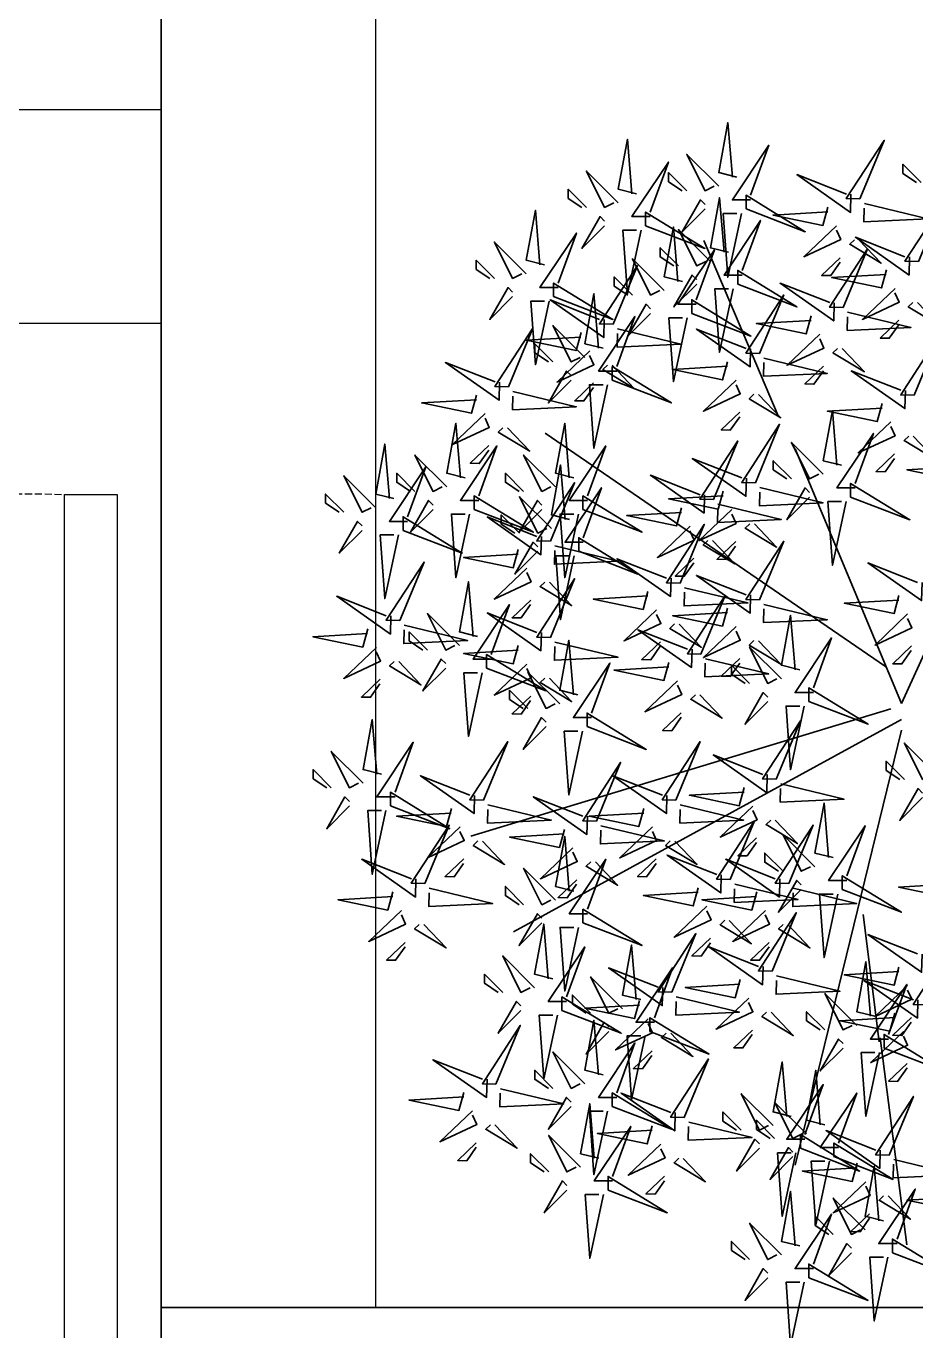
# Model space of a CAD drawing. Header units: inches. Extents: x -98933 to 1585249, y -3352739 to 192771.
# Drawn here: x 21520.3 to 21561.8, y 48539.6 to 48600.6 of the extents above; entities that cross this region are included whole.
import ezdxf

# ---------------------------------------------------------------- set-up
doc = ezdxf.new("R2010")
doc.units = ezdxf.units.IN
doc.header["$MEASUREMENT"] = 0
doc.linetypes.add('DASH', pattern=[0.35, 0.25, -0.1])
doc.layers.get('0').update_dxf_attribs({"lineweight": 0})
doc.layers.add('A site line', color=7, linetype='Continuous')
doc.layers.add('bp door', color=40, linetype='Continuous')
for name, color, linetype, lineweight in [('A WALL', 7, 'Continuous', 35), ('L-tree', 102, 'Continuous', 35), ('Layer1', 134, 'Continuous', 0)]:
    doc.layers.add(name, color=color, linetype=linetype, lineweight=lineweight)

# ---------------------------------------------------------------- blocks, each defined once
blk = doc.blocks.new('shrub3')
at = {"color": 32}
for p, q in [((-68.47, 143.52), (-106.19, 232.32)), ((-5.99, -2.5), (58.67, 140.12)), ((-14.08, 16.34), (-186.51, 134.74)), ((-5.99, -2.5), (-59.88, 126.66)), ((-11.38, -5.19), (-224.23, -69.78)), ((-5.99, -10.57), (-202.68, -118.21)), ((-5.99, -15.96), (-59.88, -236.62))]:
    blk.add_line(p, q, dxfattribs=at)
at = {"color": 98}
for p, q in [((-17.27, -174.02), (-25.36, -109.43)), ((-16.77, -172.03), (-3.3, -276.98))]:
    blk.add_line(p, q, dxfattribs=at)
at = {"color": 94}
for points in [[(-89.4, 264.53), (-98.64, 266.83), (-94.02, 292.2), (-91.71, 264.53)], [(-140.28, 256.06), (-149.52, 258.36), (-144.9, 283.73), (-142.59, 256.06)], [(-82.48, 253), (-91.71, 253), (-73.24, 280.67), (-82.48, 255.31)], [(-133.36, 244.53), (-142.59, 244.53), (-124.12, 272.2), (-133.36, 246.84)], [(-31.61, 255.88), (-31.84, 246.65), (-59.04, 265.8), (-33.91, 255.94)], [(-105.56, 248.39), (-117.11, 236.86), (-107.87, 253), (-105.56, 250.69)], [(-93.64, 226.42), (-102.88, 228.72), (-98.26, 254.08), (-95.95, 226.42)], [(-87.09, 246.08), (-94.02, 213.8), (-96.33, 246.08), (-89.4, 246.08)], [(-43.31, 249.24), (-45.84, 240.07), (-71.08, 245.32), (-43.37, 246.93)], [(-24.81, 251.09), (7.29, 243.36), (-25.04, 241.86), (-24.87, 248.78)], [(-156.44, 239.92), (-167.99, 228.39), (-158.75, 244.53), (-156.44, 242.22)], [(-116.96, 211.59), (-126.2, 213.9), (-121.58, 239.26), (-119.27, 211.59)], [(-86.72, 214.89), (-95.95, 214.89), (-77.48, 242.56), (-86.72, 217.19)], [(-180, 208.53), (-189.23, 208.53), (-170.76, 236.2), (-180, 210.84)], [(-137.97, 237.61), (-144.9, 205.33), (-147.21, 237.61), (-140.28, 237.61)], [(-27.58, 232.68), (-16.34, 220.86), (-32.24, 230.49), (-29.88, 232.74)], [(-1.93, 224.12), (-2.16, 214.89), (-29.36, 234.04), (-4.23, 224.17)], [(-110.04, 200.06), (-119.27, 200.06), (-100.8, 227.73), (-110.04, 202.37)], [(-109.8, 210.27), (-121.35, 198.75), (-112.11, 214.89), (-109.8, 212.58)], [(-13.63, 217.48), (-16.16, 208.31), (-41.4, 213.56), (-13.69, 215.17)], [(-157.24, 177.72), (-166.48, 180.02), (-161.86, 205.38), (-159.55, 177.72)], [(-91.33, 207.97), (-98.26, 175.69), (-100.57, 207.97), (-93.64, 207.97)], [(-40.09, 200.83), (-40.32, 191.59), (-67.52, 210.75), (-42.39, 200.88)], [(-156.69, 192.36), (-156.92, 183.12), (-184.12, 202.28), (-159, 192.41)], [(-133.12, 195.45), (-144.67, 183.92), (-135.43, 200.06), (-133.12, 197.76)], [(2.1, 200.92), (13.34, 189.09), (-2.56, 198.73), (-0.2, 200.98)], [(-150.32, 166.19), (-159.55, 166.19), (-141.08, 193.86), (-150.32, 168.49)], [(-114.65, 193.15), (-121.58, 160.87), (-123.89, 193.15), (-116.96, 193.15)], [(-51.79, 194.19), (-54.32, 185.02), (-79.56, 190.27), (-51.85, 191.88)], [(-33.29, 196.04), (-1.19, 188.31), (-33.52, 186.81), (-33.35, 193.73)], [(-149.89, 187.57), (-117.79, 179.84), (-150.12, 178.34), (-149.95, 185.26)], [(-82.49, 177.53), (-82.72, 168.3), (-109.92, 187.46), (-84.79, 177.59)], [(-75.69, 172.75), (-43.59, 165.01), (-75.92, 163.51), (-75.75, 170.44)], [(-36.06, 177.63), (-24.82, 165.8), (-40.72, 175.44), (-38.36, 177.69)], [(-152.66, 169.16), (-141.42, 157.33), (-157.33, 166.97), (-154.96, 169.22)], [(-94.19, 170.9), (-96.72, 161.73), (-121.96, 166.98), (-94.25, 168.59)], [(-4.05, 156.36), (-4.28, 147.13), (-31.48, 166.28), (-6.35, 156.42)], [(-78.46, 154.34), (-67.22, 142.51), (-83.13, 152.15), (-80.76, 154.4)], [(-36.4, 118.43), (-45.64, 120.73), (-41.02, 146.1), (-38.71, 118.43)], [(-15.75, 149.73), (-18.28, 140.55), (-43.52, 145.8), (-15.81, 147.42)], [(-29.48, 106.9), (-38.71, 106.9), (-20.24, 134.57), (-29.48, 109.2)], [(-0.02, 133.17), (11.22, 121.34), (-4.68, 130.97), (-2.32, 133.22)], [(-84.61, 111.9), (-84.84, 102.66), (-112.04, 121.82), (-86.91, 111.95)], [(24.53, 120.08), (22, 110.91), (-3.24, 116.16), (24.47, 117.77)], [(-105.81, 103.43), (-106.04, 94.19), (-133.24, 113.35), (-108.11, 103.48)], [(-77.81, 107.11), (-45.71, 99.37), (-78.04, 97.87), (-77.87, 104.8)], [(-52.56, 102.29), (-64.1, 90.76), (-54.87, 106.9), (-52.56, 104.59)], [(-96.31, 105.26), (-98.84, 96.09), (-124.08, 101.34), (-96.37, 102.95)], [(-34.09, 99.98), (-41.02, 67.7), (-43.33, 99.98), (-36.4, 99.98)], [(-117.51, 96.79), (-120.04, 87.62), (-145.28, 92.87), (-117.57, 94.48)], [(-99.01, 98.64), (-66.91, 90.91), (-99.24, 89.41), (-99.07, 96.33)], [(-80.58, 88.7), (-69.34, 76.87), (-85.25, 86.51), (-82.88, 88.76)], [(-101.78, 80.23), (-90.54, 68.4), (-106.45, 78.04), (-104.08, 80.29)], [(-122.77, 61.08), (-123, 51.85), (-150.2, 71), (-125.08, 61.14)], [(4.43, 58.96), (4.2, 49.73), (-23, 68.88), (2.13, 59.02)], [(-82.49, 52.61), (-82.72, 43.38), (-109.92, 62.53), (-84.79, 52.67)], [(-134.47, 54.44), (-137, 45.27), (-162.24, 50.52), (-134.53, 52.13)], [(-115.97, 56.29), (-83.87, 48.56), (-116.2, 47.06), (-116.03, 53.98)], [(-75.69, 47.82), (-43.59, 40.09), (-75.92, 38.59), (-75.75, 45.51)], [(-7.27, 52.33), (-9.8, 43.15), (-35.04, 48.4), (-7.33, 50.02)], [(-94.19, 45.97), (-96.72, 36.8), (-121.96, 42.05), (-94.25, 43.67)], [(-57.6, 14.68), (-66.84, 16.98), (-62.22, 42.34), (-59.91, 14.68)], [(-112.17, 25.08), (-112.4, 15.85), (-139.6, 35.01), (-114.47, 25.14)], [(-118.74, 37.88), (-107.5, 26.06), (-123.41, 35.69), (-121.04, 37.94)], [(-78.46, 29.41), (-67.22, 17.59), (-83.13, 27.22), (-80.76, 29.47)], [(-50.68, 3.15), (-59.91, 3.15), (-41.44, 30.82), (-50.68, 5.45)], [(-105.37, 20.29), (-73.27, 12.56), (-105.6, 11.06), (-105.43, 17.99)], [(-123.87, 18.45), (-126.4, 9.27), (-151.64, 14.52), (-123.93, 16.14)], [(-108.14, 1.89), (-96.9, -9.94), (-112.81, -0.3), (-110.44, 1.95)], [(-73.76, -1.46), (-85.3, -12.99), (-76.07, 3.15), (-73.76, 0.84)], [(-55.29, -3.77), (-62.22, -36.05), (-64.53, -3.77), (-57.6, -3.77)], [(-74.01, -38.44), (-74.24, -47.67), (-101.44, -28.52), (-76.31, -38.38)], [(-85.71, -45.07), (-88.24, -54.25), (-113.48, -49), (-85.77, -47.38)], [(-67.21, -43.23), (-35.11, -50.96), (-67.44, -52.46), (-67.27, -45.54)], [(4.68, -50.16), (-6.86, -61.69), (2.37, -45.55), (4.68, -47.86)], [(-40.64, -80.61), (-49.88, -78.3), (-45.26, -52.94), (-42.95, -80.61)], [(-118.09, -53.82), (-85.99, -61.55), (-118.32, -63.05), (-118.15, -56.12)], [(-69.98, -61.63), (-58.74, -73.46), (-74.65, -63.83), (-72.28, -61.58)], [(-33.72, -92.14), (-42.95, -92.14), (-24.48, -64.47), (-33.72, -89.83)], [(20.29, -91.66), (17.76, -100.83), (-7.48, -95.58), (20.23, -93.97)]]:
    blk.add_lwpolyline(points, dxfattribs=at)
at = {"color": 20}
for points in [[(-27.06, 253.45), (-14.78, 283.17), (-33.97, 253.63), (-27.06, 253.45)], [(-98.64, 259.92), (-114.8, 276.06), (-105.56, 257.61), (-100.94, 259.92)], [(-149.52, 251.45), (-165.68, 267.59), (-156.44, 249.14), (-151.83, 251.45)], [(-114.8, 257.61), (-124.03, 266.83), (-124.03, 262.22), (-117.11, 257.61)], [(3.92, 261.85), (-5.31, 271.07), (-5.31, 266.46), (1.62, 261.85)], [(-165.68, 249.14), (-174.91, 258.36), (-174.91, 253.75), (-167.99, 249.14)], [(-84.78, 248.39), (-54.77, 236.86), (-84.78, 255.31), (-84.78, 248.39)], [(-135.66, 239.92), (-105.65, 228.39), (-135.66, 246.84), (-135.66, 239.92)], [(2.62, 221.69), (14.9, 251.41), (-4.29, 221.87), (2.62, 221.69)], [(-38.93, 239.9), (-55.47, 224.14), (-36.8, 232.91), (-38.99, 237.59)], [(-102.88, 221.8), (-119.04, 237.94), (-109.8, 219.5), (-105.18, 221.8)], [(-119.04, 219.5), (-128.27, 228.72), (-128.27, 224.11), (-121.35, 219.5)], [(-35.54, 198.4), (-23.26, 228.12), (-42.45, 198.58), (-35.54, 198.4)], [(-152.14, 189.93), (-139.86, 219.65), (-159.05, 190.11), (-152.14, 189.93)], [(-126.2, 206.98), (-142.36, 223.12), (-133.12, 204.68), (-128.5, 206.98)], [(-37.03, 223.68), (-46.48, 214.68), (-41.87, 214.57), (-37.09, 221.37)], [(-142.36, 204.68), (-151.59, 213.9), (-151.59, 209.29), (-144.67, 204.68)], [(-89.02, 210.27), (-59.01, 198.75), (-89.02, 217.19), (-89.02, 210.27)], [(-182.31, 203.92), (-152.29, 192.39), (-182.31, 210.84), (-182.31, 203.92)], [(-9.25, 208.13), (-25.79, 192.38), (-7.12, 201.15), (-9.31, 205.83)], [(-112.34, 195.45), (-82.33, 183.92), (-112.34, 202.37), (-112.34, 195.45)], [(-77.94, 175.11), (-65.66, 204.83), (-84.85, 175.28), (-77.94, 175.11)], [(-7.35, 191.92), (-16.8, 182.92), (-12.19, 182.81), (-7.41, 189.61)], [(-47.41, 184.84), (-63.95, 169.09), (-45.28, 177.86), (-47.47, 182.54)], [(0.5, 153.94), (12.78, 183.65), (-6.41, 154.11), (0.5, 153.94)], [(-152.62, 161.57), (-122.61, 150.05), (-152.62, 168.49), (-152.62, 161.57)], [(-45.51, 168.63), (-54.96, 159.63), (-50.35, 159.51), (-45.57, 166.32)], [(-89.81, 161.55), (-106.35, 145.8), (-87.68, 154.57), (-89.87, 159.24)], [(-221.39, 153.96), (-223.93, 144.79), (-249.17, 150.04), (-221.45, 151.65)], [(-87.91, 145.34), (-97.36, 136.34), (-92.75, 136.22), (-87.97, 143.03)], [(-80.06, 109.47), (-67.78, 139.19), (-86.97, 109.65), (-80.06, 109.47)], [(-11.37, 140.38), (-27.91, 124.63), (-9.24, 133.4), (-11.43, 138.07)], [(-101.26, 101), (-88.98, 130.72), (-108.17, 101.18), (-101.26, 101)], [(-45.64, 113.82), (-61.8, 129.96), (-52.56, 111.51), (-47.94, 113.82)], [(-61.8, 111.51), (-71.03, 120.73), (-71.03, 116.12), (-64.1, 111.51)], [(-9.47, 124.17), (-18.92, 115.16), (-14.31, 115.05), (-9.53, 121.86)], [(-256.32, 89.96), (-265.55, 89.96), (-247.08, 117.63), (-256.32, 92.27)], [(-31.78, 102.29), (-1.77, 90.76), (-31.78, 109.2), (-31.78, 102.29)], [(-167.46, 95.94), (-137.45, 84.41), (-167.46, 102.85), (-167.46, 95.94)], [(-224.89, 93.63), (-231.82, 61.35), (-234.13, 93.63), (-227.2, 93.63)], [(-91.93, 95.91), (-108.47, 80.16), (-89.8, 88.93), (-91.99, 93.61)], [(-113.13, 87.44), (-129.67, 71.69), (-111, 80.46), (-113.19, 85.14)], [(-118.22, 58.65), (-105.94, 88.37), (-125.13, 58.83), (-118.22, 58.65)], [(-169.58, 74.76), (-139.57, 63.23), (-169.58, 81.68), (-169.58, 74.76)], [(-90.03, 79.7), (-99.48, 70.7), (-94.87, 70.58), (-90.09, 77.39)], [(-77.94, 50.18), (-65.66, 79.9), (-84.85, 50.36), (-77.94, 50.18)], [(-111.23, 71.23), (-120.68, 62.23), (-116.07, 62.11), (-111.29, 68.92)], [(-107.62, 22.66), (-95.34, 52.37), (-114.53, 22.83), (-107.62, 22.66)], [(-130.09, 45.1), (-146.63, 29.34), (-127.96, 38.11), (-130.15, 42.79)], [(-2.89, 42.98), (-19.43, 27.23), (-0.76, 36), (-2.95, 40.67)], [(-89.81, 36.63), (-106.35, 20.87), (-87.68, 29.64), (-89.87, 34.32)], [(-128.19, 28.88), (-137.64, 19.88), (-133.03, 19.77), (-128.25, 26.57)], [(-0.99, 26.77), (-10.44, 17.76), (-5.83, 17.65), (-1.05, 24.46)], [(-87.91, 20.41), (-97.36, 11.41), (-92.75, 11.3), (-87.97, 18.11)], [(-66.84, 10.06), (-83, 26.2), (-73.76, 7.76), (-69.14, 10.06)], [(-163.04, -9.56), (-172.27, -9.56), (-153.8, 18.11), (-163.04, -7.25)], [(-83, 7.76), (-92.23, 16.98), (-92.23, 12.37), (-85.3, 7.76)], [(-119.49, 9.1), (-136.03, -6.65), (-117.36, 2.12), (-119.55, 6.79)], [(-52.98, -1.46), (-22.97, -12.99), (-52.98, 5.45), (-52.98, -1.46)], [(-117.59, -7.11), (-127.04, -16.11), (-122.43, -16.23), (-117.65, -9.42)], [(-69.46, -40.86), (-57.18, -11.15), (-76.37, -40.69), (-69.46, -40.86)], [(-217.86, -51.45), (-205.58, -21.74), (-224.77, -51.28), (-217.86, -51.45)], [(11.6, -38.64), (-4.56, -22.5), (4.68, -40.94), (9.3, -38.64)], [(-4.56, -40.94), (-13.79, -31.72), (-13.79, -36.33), (-6.86, -40.94)], [(-81.33, -54.42), (-97.87, -70.17), (-79.2, -61.4), (-81.39, -56.73)], [(-92.78, -91.68), (-80.5, -61.97), (-99.69, -91.51), (-92.78, -91.68)], [(-63.1, -93.8), (-50.82, -64.08), (-70.01, -93.62), (-63.1, -93.8)], [(-176.87, -66.25), (-179.4, -75.42), (-204.64, -70.17), (-176.93, -68.56)], [(-49.88, -85.22), (-66.04, -69.08), (-56.8, -87.52), (-52.18, -85.22)], [(-252.09, -91.37), (-252.32, -100.61), (-279.52, -81.45), (-254.4, -91.32)], [(-36.02, -96.75), (-6.01, -108.28), (-36.02, -89.83), (-36.02, -96.75)], [(-104.65, -105.24), (-121.19, -120.99), (-102.52, -112.22), (-104.71, -107.55)], [(-12.52, -172.6), (-21.75, -172.6), (-3.28, -144.93), (-12.52, -170.29)], [(-81.55, -168.04), (-91, -177.04), (-86.39, -177.15), (-81.61, -170.34)], [(-150.32, -202.24), (-159.55, -202.24), (-141.08, -174.57), (-150.32, -199.93)], [(-209.25, -197.8), (-177.15, -205.53), (-209.48, -207.03), (-209.31, -200.11)], [(-42.57, -234.57), (-49.5, -266.85), (-51.81, -234.57), (-44.88, -234.57)]]:
    blk.add_lwpolyline(points, dxfattribs=at)
at = {"color": 98}
for points in [[(-186.92, 220.06), (-196.16, 222.37), (-191.54, 247.73), (-189.23, 220.06)], [(-196.16, 215.45), (-212.32, 231.59), (-203.08, 213.15), (-198.47, 215.45)], [(-212.32, 213.15), (-221.55, 222.37), (-221.55, 217.76), (-214.63, 213.15)], [(-203.08, 203.92), (-214.63, 192.39), (-205.39, 208.53), (-203.08, 206.23)], [(-184.61, 201.62), (-191.54, 169.34), (-193.85, 201.62), (-186.92, 201.62)], [(-205.14, 158.17), (-192.86, 187.89), (-212.05, 158.35), (-205.14, 158.17)], [(-168.39, 185.72), (-170.92, 176.55), (-196.16, 181.8), (-168.45, 183.41)], [(-166.48, 173.1), (-182.64, 189.24), (-173.4, 170.8), (-168.79, 173.1)], [(-182.64, 170.8), (-191.87, 180.02), (-191.87, 175.41), (-184.95, 170.8)], [(-164.01, 176.37), (-180.55, 160.62), (-161.88, 169.39), (-164.07, 174.07)], [(-209.69, 160.6), (-209.92, 151.36), (-237.12, 170.52), (-212, 160.65)], [(-173.4, 161.57), (-184.95, 150.05), (-175.71, 166.19), (-173.4, 163.88)], [(-162.11, 160.16), (-171.56, 151.16), (-166.95, 151.04), (-162.17, 157.85)], [(-154.93, 159.27), (-161.86, 126.99), (-164.17, 159.27), (-157.24, 159.27)], [(-202.89, 155.81), (-170.79, 148.07), (-203.12, 146.57), (-202.95, 153.5)], [(-227.2, 112.08), (-236.44, 114.38), (-231.82, 139.75), (-229.51, 112.08)], [(-217.01, 144.61), (-233.55, 128.86), (-214.88, 137.63), (-217.07, 142.31)], [(-172.08, 112.08), (-181.32, 114.38), (-176.7, 139.75), (-174.39, 112.08)], [(-205.66, 137.4), (-194.42, 125.57), (-210.33, 135.21), (-207.96, 137.46)], [(-263.24, 101.49), (-272.48, 103.79), (-267.86, 129.16), (-265.55, 101.49)], [(-220.28, 100.55), (-229.51, 100.55), (-211.04, 128.22), (-220.28, 102.85)], [(-215.11, 128.4), (-224.56, 119.4), (-219.95, 119.28), (-215.17, 126.09)], [(-165.16, 100.55), (-174.39, 100.55), (-155.92, 128.22), (-165.16, 102.85)], [(-236.44, 107.46), (-252.6, 123.6), (-243.36, 105.16), (-238.75, 107.46)], [(-181.32, 107.46), (-197.48, 123.6), (-188.24, 105.16), (-183.63, 107.46)], [(-272.48, 96.88), (-288.64, 113.02), (-279.4, 94.57), (-274.79, 96.88)], [(-252.6, 105.16), (-261.83, 114.38), (-261.83, 109.77), (-254.91, 105.16)], [(-197.48, 105.16), (-206.71, 114.38), (-206.71, 109.77), (-199.79, 105.16)], [(-174.2, 90.9), (-183.44, 93.21), (-178.82, 118.57), (-176.51, 90.9)], [(-183.94, 79.83), (-171.66, 109.54), (-190.85, 80), (-183.94, 79.83)], [(-167.28, 79.37), (-176.51, 79.37), (-158.04, 107.04), (-167.28, 81.68)], [(-288.64, 94.57), (-297.87, 103.79), (-297.87, 99.18), (-290.95, 94.57)], [(-243.36, 95.94), (-254.91, 84.41), (-245.67, 100.55), (-243.36, 98.24)], [(-222.59, 95.94), (-192.57, 84.41), (-222.59, 102.85), (-222.59, 95.94)], [(-188.24, 95.94), (-199.79, 84.41), (-190.55, 100.55), (-188.24, 98.24)], [(-183.44, 86.29), (-199.6, 102.43), (-190.36, 83.98), (-185.75, 86.29)], [(-199.6, 83.98), (-208.83, 93.21), (-208.83, 88.6), (-201.91, 83.98)], [(-169.77, 93.63), (-176.7, 61.35), (-179.01, 93.63), (-172.08, 93.63)], [(-279.4, 85.35), (-290.95, 73.82), (-281.71, 89.96), (-279.4, 87.65)], [(-258.63, 85.35), (-228.61, 73.82), (-258.63, 92.27), (-258.63, 85.35)], [(-188.49, 82.25), (-188.72, 73.02), (-215.92, 92.18), (-190.8, 82.31)], [(-260.93, 83.04), (-267.86, 50.76), (-270.17, 83.04), (-263.24, 83.04)], [(-200.19, 75.62), (-202.73, 66.44), (-227.97, 71.69), (-200.25, 73.31)], [(-190.36, 74.76), (-201.91, 63.23), (-192.67, 79.37), (-190.36, 77.07)], [(-181.69, 77.46), (-149.59, 69.73), (-181.92, 68.23), (-181.75, 75.15)], [(-260.26, 39.6), (-247.98, 69.31), (-267.17, 39.77), (-260.26, 39.6)], [(-195.81, 66.27), (-212.35, 50.52), (-193.68, 59.29), (-195.87, 63.96)], [(-171.89, 72.46), (-178.82, 40.17), (-181.13, 72.46), (-174.2, 72.46)], [(-183.94, 31.13), (-171.66, 60.84), (-190.85, 31.3), (-183.94, 31.13)], [(-220.84, 31.61), (-230.08, 33.92), (-225.46, 59.28), (-223.15, 31.61)], [(-184.46, 59.06), (-173.22, 47.23), (-189.13, 56.86), (-186.76, 59.12)], [(-264.81, 42.02), (-265.04, 32.79), (-292.24, 51.95), (-267.12, 42.08)], [(-213.92, 20.09), (-223.15, 20.09), (-204.68, 47.76), (-213.92, 22.39)], [(-193.91, 50.06), (-203.36, 41.06), (-198.75, 40.94), (-193.97, 47.75)], [(-230.08, 27), (-246.24, 43.14), (-237, 24.7), (-232.39, 27)], [(-188.49, 33.55), (-188.72, 24.32), (-215.92, 43.48), (-190.8, 33.61)], [(-276.51, 35.39), (-279.05, 26.21), (-304.29, 31.46), (-276.57, 33.08)], [(-258.01, 37.23), (-225.91, 29.5), (-258.24, 28), (-258.07, 34.92)], [(-246.24, 24.7), (-255.47, 33.92), (-255.47, 29.31), (-248.55, 24.7)], [(-200.19, 26.92), (-202.73, 17.74), (-227.97, 22.99), (-200.25, 24.61)], [(-181.69, 28.76), (-149.59, 21.03), (-181.92, 19.53), (-181.75, 26.45)], [(-169.96, 1.97), (-179.2, 4.28), (-174.58, 29.64), (-172.27, 1.97)], [(-272.13, 26.04), (-288.67, 10.29), (-270, 19.06), (-272.19, 23.73)], [(-237, 15.47), (-248.55, 3.95), (-239.31, 20.09), (-237, 17.78)], [(-216.23, 15.47), (-186.21, 3.95), (-216.23, 22.39), (-216.23, 15.47)], [(-260.78, 18.83), (-249.54, 7), (-265.45, 16.63), (-263.08, 18.88)], [(-195.81, 17.57), (-212.35, 1.82), (-193.68, 10.59), (-195.87, 15.26)], [(-179.2, -2.64), (-195.36, 13.5), (-186.12, -4.95), (-181.51, -2.64)], [(-270.23, 9.83), (-279.68, 0.83), (-275.07, 0.71), (-270.29, 7.52)], [(-218.53, 13.17), (-225.46, -19.11), (-227.77, 13.17), (-220.84, 13.17)], [(-184.46, 10.36), (-173.22, -1.47), (-189.13, 8.16), (-186.76, 10.41)], [(-195.36, -4.95), (-204.59, 4.28), (-204.59, -0.33), (-197.67, -4.95)], [(-193.91, 1.36), (-203.36, -7.64), (-198.75, -7.76), (-193.97, -0.95)], [(-269.6, -38.26), (-278.84, -35.95), (-274.22, -10.59), (-271.91, -38.26)], [(-186.12, -14.17), (-197.67, -25.7), (-188.43, -9.56), (-186.12, -11.86)], [(-165.34, -14.17), (-135.33, -25.7), (-165.34, -7.25), (-165.34, -14.17)], [(-167.65, -16.47), (-174.58, -48.76), (-176.89, -16.47), (-169.96, -16.47)], [(-262.68, -49.79), (-271.91, -49.79), (-253.44, -22.12), (-262.68, -47.48)], [(-120.34, -51.45), (-108.06, -21.74), (-127.25, -51.28), (-120.34, -51.45)], [(-278.84, -42.87), (-295, -26.73), (-285.76, -45.18), (-281.15, -42.87)], [(-160.62, -62.04), (-148.34, -32.32), (-167.53, -61.86), (-160.62, -62.04)], [(-295, -45.18), (-304.23, -35.95), (-304.23, -40.56), (-297.31, -45.18)], [(-222.41, -49.03), (-222.64, -58.26), (-249.84, -39.1), (-224.72, -48.97)], [(-124.89, -49.03), (-125.12, -58.26), (-152.32, -39.1), (-127.2, -48.97)], [(-285.76, -54.4), (-297.31, -65.93), (-288.07, -49.79), (-285.76, -52.09)], [(-264.99, -54.4), (-234.97, -65.93), (-264.99, -47.48), (-264.99, -54.4)], [(-165.17, -59.61), (-165.4, -68.85), (-192.6, -49.69), (-167.48, -59.56)], [(-267.29, -56.71), (-274.22, -88.99), (-276.53, -56.71), (-269.6, -56.71)], [(-234.11, -55.66), (-236.65, -64.84), (-261.89, -59.59), (-234.17, -57.97)], [(-215.61, -53.82), (-183.51, -61.55), (-215.84, -63.05), (-215.67, -56.12)], [(-136.59, -55.66), (-139.12, -64.84), (-164.36, -59.59), (-136.65, -57.97)], [(-247.54, -93.8), (-235.26, -64.08), (-254.45, -93.62), (-247.54, -93.8)], [(-229.73, -65.01), (-246.27, -80.76), (-227.6, -71.99), (-229.79, -67.32)], [(-158.37, -64.4), (-126.27, -72.13), (-158.6, -73.63), (-158.43, -66.71)], [(-132.21, -65.01), (-148.75, -80.76), (-130.08, -71.99), (-132.27, -67.32)], [(-218.38, -72.22), (-207.14, -84.05), (-223.05, -74.41), (-220.68, -72.16)], [(-172.08, -97.55), (-181.32, -95.24), (-176.7, -69.88), (-174.39, -97.55)], [(-120.86, -72.22), (-109.62, -84.05), (-125.53, -74.41), (-123.16, -72.16)], [(-79.43, -70.63), (-88.88, -79.64), (-84.27, -79.75), (-79.49, -72.94)], [(-172.49, -75.6), (-189.03, -91.35), (-170.36, -82.58), (-172.55, -77.9)], [(-97.33, -89.26), (-97.56, -98.49), (-124.76, -79.33), (-99.63, -89.2)], [(-66.04, -87.52), (-75.27, -78.3), (-75.27, -82.91), (-68.34, -87.52)], [(-227.83, -81.22), (-237.28, -90.22), (-232.67, -90.34), (-227.89, -83.53)], [(-181.32, -102.16), (-197.48, -86.02), (-188.24, -104.46), (-183.63, -102.16)], [(-165.16, -109.08), (-174.39, -109.08), (-155.92, -81.41), (-165.16, -106.77)], [(-161.14, -82.81), (-149.9, -94.64), (-165.81, -85), (-163.44, -82.75)], [(-130.31, -81.22), (-139.76, -90.22), (-135.15, -90.34), (-130.37, -83.53)], [(-67.65, -91.37), (-67.88, -100.61), (-95.08, -81.45), (-69.95, -91.32)], [(-170.59, -91.81), (-180.04, -100.81), (-175.43, -100.93), (-170.65, -94.12)], [(-56.8, -96.75), (-68.34, -108.28), (-59.11, -92.14), (-56.8, -94.44)], [(-263.79, -98.01), (-266.33, -107.18), (-291.57, -101.93), (-263.85, -100.32)], [(-245.29, -96.16), (-213.19, -103.89), (-245.52, -105.4), (-245.35, -98.47)], [(-197.48, -104.46), (-206.71, -95.24), (-206.71, -99.85), (-199.79, -104.46)], [(-109.03, -95.89), (-111.56, -105.07), (-136.8, -99.82), (-109.09, -98.2)], [(-79.35, -98.01), (-81.88, -107.18), (-107.12, -101.93), (-79.41, -100.32)], [(-90.53, -94.05), (-58.43, -101.78), (-90.76, -103.28), (-90.59, -96.35)], [(-60.85, -96.16), (-28.75, -103.89), (-61.08, -105.4), (-60.91, -98.47)], [(-38.33, -99.05), (-45.26, -131.33), (-47.57, -99.05), (-40.64, -99.05)], [(-259.41, -107.36), (-275.95, -123.11), (-257.28, -114.34), (-259.47, -109.66)], [(-188.24, -113.69), (-199.79, -125.22), (-190.55, -109.08), (-188.24, -111.38)], [(-167.46, -113.69), (-137.45, -125.22), (-167.46, -106.77), (-167.46, -113.69)], [(-93.3, -112.45), (-82.06, -124.28), (-97.97, -114.64), (-95.6, -112.39)], [(-74.97, -107.36), (-91.51, -123.11), (-72.84, -114.34), (-75.03, -109.66)], [(-71.58, -138.26), (-59.3, -108.55), (-78.49, -138.09), (-71.58, -138.26)], [(-248.06, -114.57), (-236.82, -126.4), (-252.73, -116.76), (-250.36, -114.51)], [(-182.68, -142.01), (-191.92, -139.71), (-187.3, -114.34), (-184.99, -142.01)], [(-169.77, -115.99), (-176.7, -148.27), (-179.01, -115.99), (-172.08, -115.99)], [(-63.62, -114.57), (-52.38, -126.4), (-68.29, -116.76), (-65.92, -114.51)], [(-257.51, -123.57), (-266.96, -132.57), (-262.35, -132.69), (-257.57, -125.88)], [(-138.16, -152.6), (-147.4, -150.29), (-142.78, -124.93), (-140.47, -152.6)], [(-122.46, -148.85), (-110.18, -119.14), (-129.37, -148.68), (-122.46, -148.85)], [(-102.75, -121.45), (-112.2, -130.45), (-107.59, -130.57), (-102.81, -123.76)], [(-73.07, -123.57), (-82.52, -132.57), (-77.91, -132.69), (-73.13, -125.88)], [(4.43, -129.49), (4.2, -138.72), (-23, -119.56), (2.13, -129.43)], [(6.86, -155.2), (19.14, -125.49), (-0.05, -155.03), (6.86, -155.2)], [(-191.92, -146.62), (-208.08, -130.48), (-198.84, -148.93), (-194.23, -146.62)], [(-175.76, -153.54), (-184.99, -153.54), (-166.52, -125.87), (-175.76, -151.23)], [(-76.13, -135.84), (-76.36, -145.07), (-103.56, -125.92), (-78.43, -135.78)], [(-127.01, -146.43), (-127.24, -155.66), (-154.44, -136.5), (-129.32, -146.37)], [(-131.24, -164.13), (-140.47, -164.13), (-122, -136.46), (-131.24, -161.82)], [(-7.27, -136.12), (-9.8, -145.3), (-35.04, -140.05), (-7.33, -138.43)], [(-19.44, -161.07), (-28.68, -158.76), (-24.06, -133.4), (-21.75, -161.07)], [(-208.08, -148.93), (-217.31, -139.71), (-217.31, -144.32), (-210.39, -148.93)], [(-147.4, -157.21), (-163.56, -141.07), (-154.32, -159.52), (-149.71, -157.21)], [(-87.83, -142.48), (-90.36, -151.65), (-115.6, -146.4), (-87.89, -144.78)], [(-69.33, -140.63), (-37.23, -148.36), (-69.56, -149.86), (-69.39, -142.94)], [(2.31, -152.78), (2.08, -162.01), (-25.12, -142.86), (0.01, -152.72)], [(-2.89, -145.47), (-19.43, -161.22), (-0.76, -152.45), (-2.95, -147.78)], [(-178.06, -158.15), (-148.05, -169.68), (-178.06, -151.23), (-178.06, -158.15)], [(-163.56, -159.52), (-172.79, -150.29), (-172.79, -154.9), (-165.87, -159.52)], [(-120.21, -151.22), (-88.11, -158.95), (-120.44, -160.45), (-120.27, -153.52)], [(-83.45, -151.82), (-99.99, -167.57), (-81.32, -158.8), (-83.51, -154.13)], [(-28.68, -165.68), (-44.84, -149.54), (-35.6, -167.99), (-30.98, -165.68)], [(-198.84, -158.15), (-210.39, -169.68), (-201.15, -153.54), (-198.84, -155.85)], [(-138.71, -153.06), (-141.24, -162.24), (-166.48, -156.99), (-138.77, -155.37)], [(-44.84, -167.99), (-54.07, -158.76), (-54.07, -163.37), (-47.14, -167.99)], [(-180.37, -160.46), (-187.3, -192.74), (-189.61, -160.46), (-182.68, -160.46)], [(-157.24, -190.71), (-166.48, -188.41), (-161.86, -163.04), (-159.55, -190.71)], [(-154.32, -168.74), (-165.87, -180.27), (-156.63, -164.13), (-154.32, -166.43)], [(-134.33, -162.41), (-150.87, -178.16), (-132.2, -169.39), (-134.39, -164.72)], [(-133.54, -168.74), (-103.53, -180.27), (-133.54, -161.82), (-133.54, -168.74)], [(-72.1, -159.03), (-60.86, -170.86), (-76.77, -161.23), (-74.4, -158.98)], [(-9.39, -159.41), (-11.92, -168.59), (-37.16, -163.34), (-9.45, -161.72)], [(-0.99, -161.68), (-10.44, -170.68), (-5.83, -170.8), (-1.05, -163.99)], [(-211.5, -195.43), (-199.22, -165.72), (-218.41, -195.26), (-211.5, -195.43)], [(-135.85, -171.04), (-142.78, -203.33), (-145.09, -171.04), (-138.16, -171.04)], [(-122.98, -169.62), (-111.74, -181.45), (-127.65, -171.81), (-125.28, -169.56)], [(-5.01, -168.76), (-21.55, -184.51), (-2.88, -175.74), (-5.07, -171.07)], [(-14.82, -177.21), (15.19, -188.74), (-14.82, -170.29), (-14.82, -177.21)], [(-132.43, -178.62), (-141.88, -187.62), (-137.27, -187.74), (-132.49, -180.93)], [(-35.6, -177.21), (-47.14, -188.74), (-37.91, -172.6), (-35.6, -174.9)], [(-216.05, -193.01), (-216.28, -202.24), (-243.48, -183.09), (-218.36, -192.95)], [(-166.48, -195.32), (-182.64, -179.18), (-173.4, -197.63), (-168.79, -195.32)], [(-116.1, -212.37), (-103.82, -182.66), (-123.01, -212.2), (-116.1, -212.37)], [(-61.84, -211.89), (-71.08, -209.58), (-66.46, -184.22), (-64.15, -211.89)], [(-17.13, -179.51), (-24.06, -211.79), (-26.37, -179.51), (-19.44, -179.51)], [(-3.11, -184.97), (-12.56, -193.97), (-7.95, -194.09), (-3.17, -187.28)], [(-182.64, -197.63), (-191.87, -188.41), (-191.87, -193.02), (-184.95, -197.63)], [(-44.88, -216.12), (-54.12, -213.81), (-49.5, -188.45), (-47.19, -216.12)], [(-54.92, -223.41), (-64.15, -223.41), (-45.68, -195.75), (-54.92, -221.11)], [(-227.75, -199.64), (-230.29, -208.82), (-255.53, -203.57), (-227.81, -201.95)], [(-173.4, -206.85), (-184.95, -218.38), (-175.71, -202.24), (-173.4, -204.55)], [(-152.62, -206.85), (-122.61, -218.38), (-152.62, -199.93), (-152.62, -206.85)], [(-120.65, -209.95), (-120.88, -219.18), (-148.08, -200.02), (-122.96, -209.89)], [(-71.08, -216.5), (-87.24, -200.36), (-78, -218.8), (-73.38, -216.5)], [(-54.12, -220.73), (-70.28, -204.59), (-61.04, -223.04), (-56.42, -220.73)], [(-37.96, -227.65), (-47.19, -227.65), (-28.72, -199.98), (-37.96, -225.34)], [(-12.22, -231.43), (0.06, -201.71), (-19.13, -231.26), (-12.22, -231.43)], [(-223.37, -208.99), (-239.91, -224.74), (-221.24, -215.97), (-223.43, -211.3)], [(-159.36, -233.06), (-168.6, -230.75), (-163.98, -205.39), (-161.67, -233.06)], [(-154.93, -209.16), (-161.86, -241.44), (-164.17, -209.16), (-157.24, -209.16)], [(-87.24, -218.8), (-96.47, -209.58), (-96.47, -214.19), (-89.54, -218.8)], [(-212.02, -216.2), (-200.78, -228.03), (-216.69, -218.4), (-214.32, -216.15)], [(-152.44, -244.59), (-161.67, -244.59), (-143.2, -216.92), (-152.44, -242.28)], [(-132.35, -216.58), (-134.88, -225.76), (-160.12, -220.51), (-132.41, -218.89)], [(-113.85, -214.74), (-81.75, -222.47), (-114.08, -223.97), (-113.91, -217.05)], [(-70.28, -223.04), (-79.51, -213.81), (-79.51, -218.43), (-72.58, -223.04)], [(-168.6, -237.67), (-184.76, -221.53), (-175.52, -239.98), (-170.91, -237.67)], [(-78, -228.03), (-89.54, -239.55), (-80.31, -223.41), (-78, -225.72)], [(-57.22, -228.03), (-27.21, -239.55), (-57.22, -221.11), (-57.22, -228.03)], [(-16.77, -229.01), (-17, -238.24), (-44.2, -219.08), (-19.07, -228.95)], [(-221.47, -225.2), (-230.92, -234.21), (-226.31, -234.32), (-221.53, -227.51)], [(-184.76, -239.98), (-193.99, -230.75), (-193.99, -235.37), (-187.07, -239.98)], [(-127.97, -225.93), (-144.51, -241.68), (-125.84, -232.91), (-128.03, -228.24)], [(-61.04, -232.26), (-72.58, -243.79), (-63.35, -227.65), (-61.04, -229.95)], [(-59.53, -230.33), (-66.46, -262.61), (-68.77, -230.33), (-61.84, -230.33)], [(-40.26, -232.26), (-10.25, -243.79), (-40.26, -225.34), (-40.26, -232.26)], [(-116.62, -233.14), (-105.38, -244.97), (-121.29, -235.34), (-118.92, -233.09)], [(-28.47, -235.64), (-31, -244.81), (-56.24, -239.56), (-28.53, -237.95)], [(-15.2, -264.82), (-24.44, -262.51), (-19.82, -237.15), (-17.51, -264.82)], [(-9.97, -233.79), (22.13, -241.53), (-10.2, -243.03), (-10.03, -236.1)], [(-175.52, -249.2), (-187.07, -260.73), (-177.83, -244.59), (-175.52, -246.89)], [(-154.74, -249.2), (-124.73, -260.73), (-154.74, -242.28), (-154.74, -249.2)], [(-126.07, -242.14), (-135.52, -251.14), (-130.91, -251.26), (-126.13, -244.45)], [(-57.6, -277.52), (-66.84, -275.22), (-62.22, -249.86), (-59.91, -277.52)], [(-24.09, -244.99), (-40.63, -260.74), (-21.96, -251.97), (-24.15, -247.3)], [(-8.28, -276.35), (-17.51, -276.35), (0.96, -248.68), (-8.28, -274.04)], [(24.53, -250.46), (22, -259.64), (-3.24, -254.39), (24.47, -252.77)], [(-157.05, -251.51), (-163.98, -283.79), (-166.29, -251.51), (-159.36, -251.51)], [(-24.44, -269.43), (-40.6, -253.29), (-31.36, -271.74), (-26.74, -269.43)], [(-12.74, -252.2), (-1.5, -264.03), (-17.4, -254.39), (-15.04, -252.14)], [(-50.68, -289.05), (-59.91, -289.05), (-41.44, -261.38), (-50.68, -286.75)], [(-40.6, -271.74), (-49.83, -262.51), (-49.83, -267.13), (-42.9, -271.74)], [(-22.19, -261.2), (-31.64, -270.2), (-27.03, -270.32), (-22.25, -263.51)], [(-66.84, -282.14), (-83, -266), (-73.76, -284.44), (-69.14, -282.14)], [(-83, -284.44), (-92.23, -275.22), (-92.23, -279.83), (-85.3, -284.44)], [(-31.36, -280.96), (-42.9, -292.49), (-33.67, -276.35), (-31.36, -278.65)], [(-10.58, -280.96), (19.43, -292.49), (-10.58, -274.04), (-10.58, -280.96)], [(-12.89, -283.27), (-19.82, -315.55), (-22.13, -283.27), (-15.2, -283.27)], [(-73.76, -293.67), (-85.3, -305.19), (-76.07, -289.05), (-73.76, -291.36)], [(-52.98, -293.67), (-22.97, -305.19), (-52.98, -286.75), (-52.98, -293.67)], [(-55.29, -295.97), (-62.22, -328.25), (-64.53, -295.97), (-57.6, -295.97)]]:
    blk.add_lwpolyline(points, dxfattribs=at)
blk = doc.blocks.new('FD-1')
at = {"ltscale": 100000}
h = blk.add_hatch(color=1, dxfattribs=at)
h.paths.add_polyline_path([(3873.904, -11549.165), (3870.548, -11545.811), (3867.208, -11549.154), (3867.218, -11549.165), (3867.205, -11549.178), (3870.55, -11552.521)])
h.paths.add_polyline_path([(3863.863, -11545.811), (3860.509, -11549.167), (3863.865, -11552.521), (3867.205, -11549.178), (3867.195, -11549.167), (3867.208, -11549.154)])
h = blk.add_hatch(color=1, dxfattribs=at)
h.paths.add_polyline_path([(3880.59, -11549.165), (3877.234, -11545.811), (3873.893, -11549.154), (3873.904, -11549.165), (3873.891, -11549.178), (3877.236, -11552.521)])
h.paths.add_polyline_path([(3870.548, -11545.811), (3867.195, -11549.167), (3870.55, -11552.521), (3873.891, -11549.178), (3873.88, -11549.167), (3873.893, -11549.154)])
at = {"layer": 'bp door', "color": 1, "linetype": 'DASH'}
for p, q in [((3854.626, -11557.196), (3888.543, -11557.196)), ((3888.543, -11557.196), (3888.543, -11561.563)), ((3854.626, -11561.563), (3888.543, -11561.563))]:
    blk.add_line(p, q, dxfattribs=at)
at = {"layer": 'bp door', "color": 1}
for points in [[(3855.561, -11525.15), (3853.69, -11525.15), (3853.69, -11557.196), (3855.561, -11557.196)], [(3860.509, -11549.167), (3863.865, -11552.521), (3867.218, -11549.165), (3863.863, -11545.811)], [(3867.195, -11549.167), (3870.55, -11552.521), (3873.904, -11549.165), (3870.548, -11545.811)], [(3873.88, -11549.167), (3877.236, -11552.521), (3880.59, -11549.165), (3877.234, -11545.811)], [(3854.626, -11557.196), (3853.69, -11557.196), (3853.69, -11555.324), (3852.13, -11555.324), (3852.13, -11561.563), (3854.626, -11561.563)]]:
    blk.add_lwpolyline(points, close=True, dxfattribs=at)
at = {"layer": 'bp door', "color": 1, "linetype": 'DASH'}
blk.add_arc((3856.845, -11556.824), 31.7, 359.3284, 92.3206, dxfattribs=at)

msp = doc.modelspace()

# ---------------------------------------------------------------- linework, layer by layer
at = {"layer": 'A site line', "color": 7, "ltscale": 30}
for p, q in [((21454.582, 48596.673, -11.611), (21526.582, 48596.673, -11.611)), ((21454.582, 48586.673, -11.611), (21526.582, 48586.673, -11.611))]:
    msp.add_line(p, q, dxfattribs=at)
at = {"layer": 'A site line', "color": 7, "ltscale": 30, "elevation": -11.611}
msp.add_lwpolyline([(21785.249, 48909.596), (21586.582, 48909.596, 0.414214), (21526.582, 48849.596), (21526.582, 48540.673)], format="xyb", dxfattribs=at)
msp.add_lwpolyline([(21536.582, 48696.208), (21536.582, 48540.673), (21526.582, 48540.673), (21526.582, 48704.403), (21590.582, 48704.403), (21590.582, 48696.208), (21536.582, 48696.208)], dxfattribs=at)
at = {"layer": 'A WALL', "color": 7, "ltscale": 30}
for p, q in [((21590.582, 48540.673, -11.611), (21526.582, 48540.673, -11.611)), ((21526.582, 48540.673, -11.611), (21526.582, 48530.673, -11.611))]:
    msp.add_line(p, q, dxfattribs=at)

# ---------------------------------------------------------------- block references
at = {"layer": 'L-tree', "color": 7, "linetype": 'Continuous', "xscale": 0.09216000000014901, "yscale": 0.09216000000014901, "zscale": 0.0921599999978207}
msp.add_blockref('shrub3', (21561.706, 48569.124, -11.614), dxfattribs=at)
at = {"layer": 'Layer1', "xscale": -1.318198337256035, "yscale": 1.318198337248759, "zscale": 1.318198337254987}
msp.add_blockref('FD-1', (26604.453, 63771.107, -11.611), dxfattribs=at)

doc.saveas('drawing.dxf')
